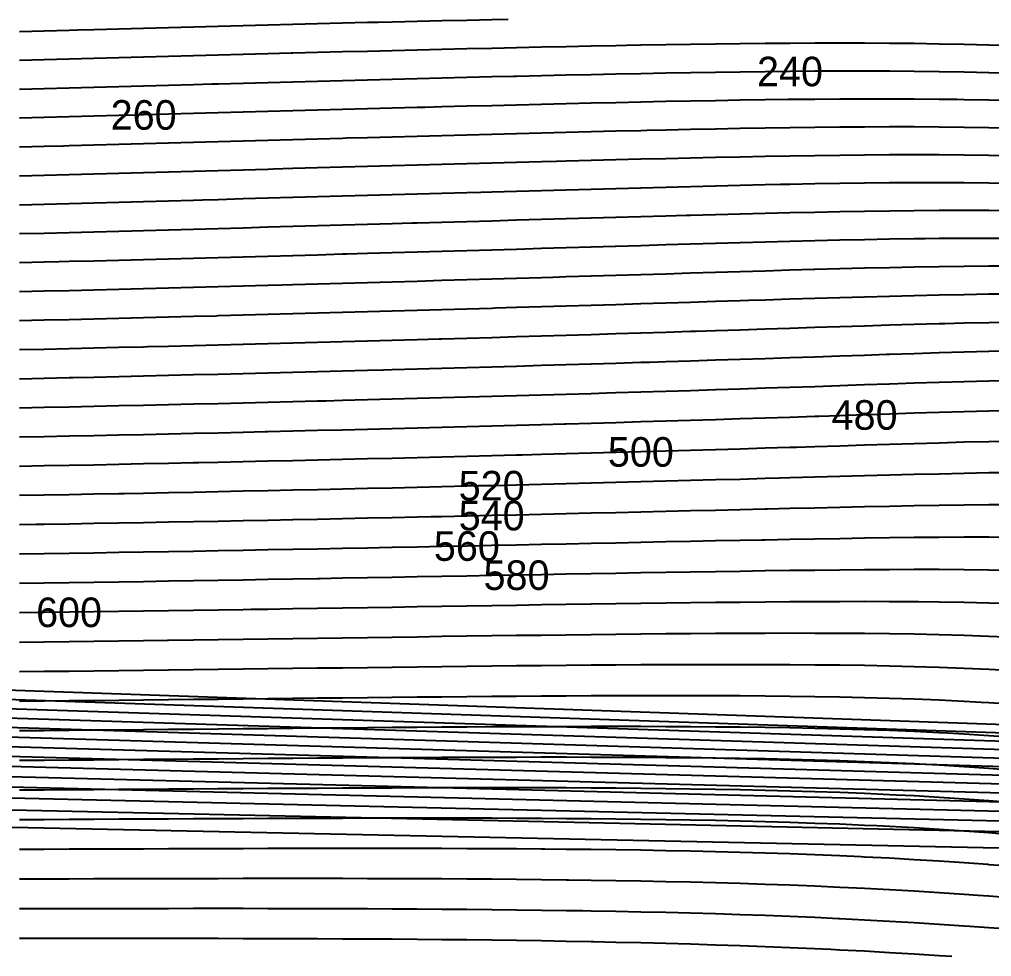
# Model space of a CAD drawing. Header units: metres. Extents: x 3386 to 5486, y 31 to 113.
# Drawn here: x 4493.9 to 4576.1, y 32.7 to 111.9 of the extents above; entities that cross this region are included whole.
import ezdxf
from ezdxf.enums import TextEntityAlignment as Align

# ---------------------------------------------------------------- set-up
doc = ezdxf.new("R2010")
doc.units = ezdxf.units.M
for name, color, linetype in [('Vs_200', 7, 'Continuous'), ('Vs_220', 7, 'Continuous'), ('Vs_240', 7, 'Continuous'), ('Vs_260', 7, 'Continuous'), ('Vs_280', 7, 'Continuous'), ('Vs_300', 7, 'Continuous'), ('Vs_320', 7, 'Continuous'), ('Vs_340', 7, 'Continuous'), ('Vs_360', 7, 'Continuous'), ('Vs_380', 7, 'Continuous'), ('Vs_400', 7, 'Continuous'), ('Vs_420', 7, 'Continuous'), ('Vs_440', 7, 'Continuous'), ('Vs_460', 7, 'Continuous'), ('Vs_480', 7, 'Continuous'), ('Vs_500', 7, 'Continuous'), ('Vs_520', 7, 'Continuous'), ('Vs_540', 7, 'Continuous'), ('Vs_560', 7, 'Continuous'), ('Vs_580', 7, 'Continuous'), ('Vs_600', 7, 'Continuous'), ('Vs_620', 7, 'Continuous'), ('Vs_640', 7, 'Continuous'), ('Vs_660', 7, 'Continuous'), ('Vs_680', 7, 'Continuous'), ('Vs_700', 7, 'Continuous'), ('Vs_720', 7, 'Continuous'), ('Vs_740', 7, 'Continuous'), ('Vs_760', 7, 'Continuous'), ('Vs_780', 7, 'Continuous'), ('Vs_800', 7, 'Continuous'), ('Vs_820', 7, 'Continuous'), ('Vs_840', 7, 'Continuous'), ('Vs_860', 7, 'Continuous'), ('Vs_880', 7, 'Continuous'), ('Vs_900', 7, 'Continuous'), ('Vs_920', 7, 'Continuous'), ('Vs_940', 7, 'Continuous'), ('Vs_960', 7, 'Continuous')]:
    doc.layers.add(name, color=color, linetype=linetype)

msp = doc.modelspace()

# ---------------------------------------------------------------- linework, layer by layer
at = {"layer": 'Vs_200'}
msp.add_lwpolyline([(4535.201, 111.948), (4533.801, 111.918), (4531.7, 111.872), (4529.599, 111.825), (4527.498, 111.776), (4525.397, 111.727), (4524.214, 111.698), (4523.296, 111.676), (4521.195, 111.625), (4519.093, 111.573), (4516.992, 111.521), (4514.891, 111.468), (4512.79, 111.414), (4510.689, 111.36), (4508.588, 111.305), (4506.487, 111.25), (4504.386, 111.194), (4502.285, 111.139), (4500.184, 111.082), (4498.811, 111.045), (4498.082, 111.026), (4495.981, 110.969), (4493.88, 110.911)], dxfattribs=at)
at = {"layer": 'Vs_220'}
msp.add_lwpolyline([(4577.189, 109.739), (4575.823, 109.78), (4573.722, 109.831), (4571.621, 109.871), (4569.52, 109.9), (4567.419, 109.92), (4565.318, 109.931), (4563.217, 109.934), (4561.116, 109.93), (4559.014, 109.919), (4556.913, 109.904), (4554.812, 109.883), (4552.711, 109.858), (4550.61, 109.829), (4548.509, 109.796), (4546.408, 109.761), (4545.185, 109.739), (4544.307, 109.723), (4542.206, 109.682), (4540.105, 109.64), (4538.003, 109.595), (4535.902, 109.55), (4533.801, 109.502), (4531.7, 109.454), (4529.599, 109.404), (4527.498, 109.353), (4525.397, 109.302), (4523.296, 109.25), (4521.195, 109.197), (4519.093, 109.143), (4516.992, 109.089), (4516.845, 109.085), (4514.891, 109.035), (4512.79, 108.98), (4510.689, 108.925), (4508.588, 108.869), (4506.487, 108.813), (4504.386, 108.757), (4502.285, 108.7), (4500.184, 108.643), (4498.082, 108.586), (4495.981, 108.528), (4493.88, 108.47)], dxfattribs=at)
at = {"layer": 'Vs_240'}
msp.add_lwpolyline([(4577.924, 107.386), (4575.823, 107.447), (4573.722, 107.494), (4571.621, 107.529), (4569.52, 107.553), (4567.419, 107.568), (4565.318, 107.573), (4563.217, 107.571), (4561.116, 107.561), (4559.014, 107.546), (4556.913, 107.525), (4554.812, 107.499), (4552.711, 107.469), (4550.61, 107.436), (4548.509, 107.399), (4546.408, 107.36), (4544.307, 107.318), (4542.206, 107.274), (4540.105, 107.228), (4538.003, 107.181), (4535.902, 107.132), (4535.634, 107.126), (4533.801, 107.082), (4531.7, 107.031), (4529.599, 106.979), (4527.498, 106.927), (4525.397, 106.873), (4523.296, 106.819), (4521.195, 106.765), (4519.093, 106.71), (4516.992, 106.655), (4514.891, 106.599), (4512.79, 106.543), (4510.689, 106.487), (4510.139, 106.472), (4508.588, 106.431), (4506.487, 106.374), (4504.386, 106.317), (4502.285, 106.26), (4500.184, 106.203), (4498.082, 106.145), (4495.981, 106.087), (4493.88, 106.029)], dxfattribs=at)
at = {"layer": 'Vs_260'}
msp.add_lwpolyline([(4577.924, 105.058), (4575.823, 105.115), (4573.722, 105.157), (4573.127, 105.166), (4571.621, 105.187), (4569.52, 105.206), (4567.419, 105.214), (4565.318, 105.213), (4563.217, 105.204), (4561.116, 105.189), (4559.014, 105.168), (4558.862, 105.166), (4556.913, 105.141), (4554.812, 105.11), (4552.711, 105.076), (4550.61, 105.038), (4548.509, 104.997), (4546.408, 104.953), (4544.307, 104.908), (4542.206, 104.86), (4540.105, 104.811), (4538.003, 104.761), (4535.902, 104.71), (4533.801, 104.657), (4531.7, 104.604), (4529.599, 104.55), (4528.139, 104.513), (4527.498, 104.496), (4525.397, 104.441), (4523.296, 104.386), (4521.195, 104.33), (4519.093, 104.274), (4516.992, 104.217), (4514.891, 104.161), (4512.79, 104.104), (4510.689, 104.047), (4508.588, 103.99), (4506.487, 103.933), (4504.386, 103.876), (4503.788, 103.859), (4502.285, 103.818), (4500.184, 103.761), (4498.082, 103.703), (4495.981, 103.645), (4493.88, 103.587)], dxfattribs=at)
at = {"layer": 'Vs_280'}
msp.add_lwpolyline([(4577.924, 102.731), (4575.823, 102.784), (4573.722, 102.82), (4571.621, 102.844), (4569.52, 102.855), (4567.419, 102.857), (4565.318, 102.849), (4563.217, 102.834), (4561.116, 102.812), (4559.014, 102.785), (4556.913, 102.752), (4554.812, 102.716), (4552.711, 102.676), (4550.61, 102.634), (4548.509, 102.588), (4546.926, 102.553), (4546.408, 102.541), (4544.307, 102.492), (4542.206, 102.441), (4540.105, 102.389), (4538.003, 102.336), (4535.902, 102.282), (4533.801, 102.228), (4531.7, 102.173), (4529.599, 102.117), (4527.498, 102.061), (4525.397, 102.004), (4523.296, 101.948), (4521.518, 101.899), (4521.195, 101.891), (4519.093, 101.834), (4516.992, 101.776), (4514.891, 101.719), (4512.79, 101.662), (4510.689, 101.604), (4508.588, 101.547), (4506.487, 101.49), (4504.386, 101.432), (4502.285, 101.375), (4500.184, 101.317), (4498.082, 101.259), (4497.599, 101.246), (4495.981, 101.202), (4493.88, 101.144)], dxfattribs=at)
at = {"layer": 'Vs_300'}
msp.add_lwpolyline([(4577.924, 100.406), (4575.823, 100.452), (4573.722, 100.482), (4571.621, 100.498), (4569.52, 100.501), (4567.419, 100.495), (4565.318, 100.48), (4563.217, 100.457), (4561.116, 100.429), (4559.014, 100.395), (4556.913, 100.357), (4554.812, 100.315), (4552.711, 100.27), (4550.61, 100.223), (4548.509, 100.173), (4546.408, 100.122), (4544.307, 100.07), (4542.206, 100.016), (4540.105, 99.961), (4539.291, 99.94), (4538.003, 99.906), (4535.902, 99.849), (4533.801, 99.793), (4531.7, 99.736), (4529.599, 99.678), (4527.498, 99.621), (4525.397, 99.563), (4523.296, 99.505), (4521.195, 99.448), (4519.093, 99.39), (4516.992, 99.332), (4515.337, 99.286), (4514.891, 99.274), (4512.79, 99.216), (4510.689, 99.159), (4508.588, 99.101), (4506.487, 99.044), (4504.386, 98.986), (4502.285, 98.929), (4500.184, 98.872), (4498.082, 98.815), (4495.981, 98.757), (4493.88, 98.7)], dxfattribs=at)
at = {"layer": 'Vs_320'}
msp.add_lwpolyline([(4577.924, 98.081), (4575.823, 98.119), (4573.722, 98.14), (4571.621, 98.147), (4569.52, 98.142), (4567.419, 98.127), (4565.318, 98.103), (4563.217, 98.073), (4561.116, 98.037), (4559.014, 97.997), (4558.201, 97.98), (4556.913, 97.953), (4554.812, 97.906), (4552.711, 97.856), (4550.61, 97.804), (4548.509, 97.751), (4546.408, 97.696), (4544.307, 97.64), (4542.206, 97.583), (4540.105, 97.526), (4538.003, 97.468), (4535.902, 97.41), (4533.801, 97.352), (4532.897, 97.327), (4531.7, 97.293), (4529.599, 97.235), (4527.498, 97.176), (4525.397, 97.117), (4523.296, 97.059), (4521.195, 97), (4519.093, 96.942), (4516.992, 96.884), (4514.891, 96.825), (4512.79, 96.768), (4510.689, 96.71), (4509.35, 96.673), (4508.588, 96.653), (4506.487, 96.595), (4504.386, 96.538), (4502.285, 96.481), (4500.184, 96.425), (4498.082, 96.368), (4495.981, 96.312), (4493.88, 96.255)], dxfattribs=at)
at = {"layer": 'Vs_340'}
msp.add_lwpolyline([(4577.924, 95.755), (4575.823, 95.783), (4573.722, 95.794), (4571.621, 95.79), (4569.52, 95.774), (4567.419, 95.749), (4565.318, 95.717), (4563.217, 95.679), (4561.116, 95.636), (4559.014, 95.589), (4556.913, 95.539), (4554.812, 95.487), (4552.711, 95.432), (4550.61, 95.376), (4550.256, 95.367), (4548.509, 95.319), (4546.408, 95.261), (4544.307, 95.202), (4542.206, 95.143), (4540.105, 95.084), (4538.003, 95.024), (4535.902, 94.964), (4533.801, 94.904), (4531.7, 94.845), (4529.599, 94.785), (4527.498, 94.725), (4527.082, 94.714), (4525.397, 94.666), (4523.296, 94.607), (4521.195, 94.548), (4519.093, 94.489), (4516.992, 94.431), (4514.891, 94.373), (4512.79, 94.315), (4510.689, 94.258), (4508.588, 94.201), (4506.487, 94.144), (4504.386, 94.087), (4503.378, 94.06), (4502.285, 94.031), (4500.184, 93.975), (4498.082, 93.919), (4495.981, 93.864), (4493.88, 93.809)], dxfattribs=at)
at = {"layer": 'Vs_360'}
msp.add_lwpolyline([(4577.924, 93.426), (4575.823, 93.44), (4573.722, 93.438), (4571.621, 93.422), (4570.437, 93.407), (4569.52, 93.395), (4567.419, 93.361), (4565.318, 93.319), (4563.217, 93.273), (4561.116, 93.223), (4559.014, 93.17), (4556.913, 93.114), (4554.812, 93.057), (4552.711, 92.998), (4550.61, 92.938), (4548.509, 92.878), (4546.408, 92.817), (4544.307, 92.756), (4544.229, 92.754), (4542.206, 92.695), (4540.105, 92.633), (4538.003, 92.572), (4535.902, 92.511), (4533.801, 92.45), (4531.7, 92.389), (4529.599, 92.329), (4527.498, 92.269), (4525.397, 92.209), (4523.296, 92.15), (4521.537, 92.101), (4521.195, 92.091), (4519.093, 92.032), (4516.992, 91.974), (4514.891, 91.916), (4512.79, 91.859), (4510.689, 91.802), (4508.588, 91.745), (4506.487, 91.689), (4504.386, 91.634), (4502.285, 91.578), (4500.184, 91.523), (4498.082, 91.469), (4497.247, 91.447), (4495.981, 91.415), (4493.88, 91.361)], dxfattribs=at)
at = {"layer": 'Vs_380'}
msp.add_lwpolyline([(4577.924, 91.086), (4575.823, 91.085), (4573.722, 91.068), (4571.621, 91.039), (4569.52, 91.001), (4567.419, 90.957), (4565.318, 90.907), (4563.217, 90.853), (4561.116, 90.796), (4561.042, 90.794), (4559.014, 90.737), (4556.913, 90.676), (4554.812, 90.615), (4552.711, 90.552), (4550.61, 90.489), (4548.509, 90.426), (4546.408, 90.363), (4544.307, 90.3), (4542.206, 90.237), (4540.105, 90.174), (4538.974, 90.141), (4538.003, 90.112), (4535.902, 90.05), (4533.801, 89.988), (4531.7, 89.927), (4529.599, 89.866), (4527.498, 89.806), (4525.397, 89.747), (4523.296, 89.687), (4521.195, 89.629), (4519.093, 89.57), (4516.992, 89.513), (4516.067, 89.487), (4514.891, 89.455), (4512.79, 89.399), (4510.689, 89.342), (4508.588, 89.287), (4506.487, 89.232), (4504.386, 89.177), (4502.285, 89.123), (4500.184, 89.069), (4498.082, 89.016), (4495.981, 88.963), (4493.88, 88.911)], dxfattribs=at)
at = {"layer": 'Vs_400'}
msp.add_lwpolyline([(4577.924, 88.727), (4575.823, 88.71), (4573.722, 88.678), (4571.621, 88.637), (4569.52, 88.588), (4567.419, 88.534), (4565.318, 88.476), (4563.217, 88.415), (4561.116, 88.352), (4559.014, 88.288), (4556.913, 88.224), (4555.538, 88.181), (4554.812, 88.158), (4552.711, 88.093), (4550.61, 88.028), (4548.509, 87.962), (4546.408, 87.898), (4544.307, 87.833), (4542.206, 87.769), (4540.105, 87.706), (4538.003, 87.643), (4535.902, 87.581), (4534.095, 87.528), (4533.801, 87.519), (4531.7, 87.458), (4529.599, 87.397), (4527.498, 87.337), (4525.397, 87.278), (4523.296, 87.219), (4521.195, 87.161), (4519.093, 87.103), (4516.992, 87.046), (4514.891, 86.99), (4512.79, 86.934), (4510.689, 86.879), (4510.512, 86.874), (4508.588, 86.824), (4506.487, 86.77), (4504.386, 86.717), (4502.285, 86.664), (4500.184, 86.612), (4498.082, 86.56), (4495.981, 86.509), (4493.88, 86.459)], dxfattribs=at)
at = {"layer": 'Vs_420'}
msp.add_lwpolyline([(4577.924, 86.338), (4575.823, 86.305), (4573.722, 86.261), (4572.112, 86.221), (4571.621, 86.209), (4569.52, 86.15), (4567.419, 86.088), (4565.318, 86.023), (4563.217, 85.957), (4561.116, 85.89), (4559.014, 85.822), (4556.913, 85.754), (4554.812, 85.687), (4552.711, 85.619), (4551.091, 85.568), (4550.61, 85.553), (4548.509, 85.486), (4546.408, 85.421), (4544.307, 85.356), (4542.206, 85.291), (4540.105, 85.228), (4538.003, 85.165), (4535.902, 85.103), (4533.801, 85.042), (4531.7, 84.981), (4529.599, 84.921), (4529.372, 84.915), (4527.498, 84.862), (4525.397, 84.803), (4523.296, 84.745), (4521.195, 84.688), (4519.093, 84.631), (4516.992, 84.575), (4514.891, 84.52), (4512.79, 84.465), (4510.689, 84.411), (4508.588, 84.358), (4506.487, 84.305), (4504.702, 84.261), (4504.386, 84.253), (4502.285, 84.202), (4500.184, 84.152), (4498.082, 84.102), (4495.981, 84.053), (4493.88, 84.004)], dxfattribs=at)
at = {"layer": 'Vs_440'}
msp.add_lwpolyline([(4577.924, 83.906), (4575.823, 83.863), (4573.722, 83.809), (4571.621, 83.749), (4569.52, 83.684), (4567.419, 83.616), (4567.176, 83.608), (4565.318, 83.547), (4563.217, 83.477), (4561.116, 83.406), (4559.014, 83.337), (4556.913, 83.267), (4554.812, 83.198), (4552.711, 83.13), (4550.61, 83.063), (4548.509, 82.997), (4547.162, 82.955), (4546.408, 82.931), (4544.307, 82.867), (4542.206, 82.803), (4540.105, 82.74), (4538.003, 82.678), (4535.902, 82.616), (4533.801, 82.556), (4531.7, 82.496), (4529.599, 82.437), (4527.498, 82.379), (4525.397, 82.322), (4524.647, 82.302), (4523.296, 82.265), (4521.195, 82.209), (4519.093, 82.154), (4516.992, 82.099), (4514.891, 82.045), (4512.79, 81.992), (4510.689, 81.94), (4508.588, 81.888), (4506.487, 81.837), (4504.386, 81.787), (4502.285, 81.737), (4500.184, 81.688), (4498.422, 81.648), (4498.082, 81.641), (4495.981, 81.593), (4493.88, 81.547)], dxfattribs=at)
at = {"layer": 'Vs_460'}
msp.add_lwpolyline([(4577.924, 81.424), (4575.823, 81.376), (4573.722, 81.317), (4571.621, 81.252), (4569.52, 81.184), (4567.419, 81.114), (4565.318, 81.043), (4563.913, 80.995), (4563.217, 80.971), (4561.116, 80.9), (4559.014, 80.83), (4556.913, 80.761), (4554.812, 80.693), (4552.711, 80.625), (4550.61, 80.559), (4548.509, 80.493), (4546.408, 80.429), (4544.307, 80.366), (4543.502, 80.342), (4542.206, 80.303), (4540.105, 80.242), (4538.003, 80.181), (4535.902, 80.121), (4533.801, 80.062), (4531.7, 80.004), (4529.599, 79.946), (4527.498, 79.89), (4525.397, 79.834), (4523.296, 79.779), (4521.195, 79.724), (4519.788, 79.688), (4519.093, 79.671), (4516.992, 79.618), (4514.891, 79.566), (4512.79, 79.514), (4510.689, 79.463), (4508.588, 79.413), (4506.487, 79.364), (4504.386, 79.316), (4502.285, 79.268), (4500.184, 79.222), (4498.082, 79.176), (4495.981, 79.131), (4493.88, 79.087)], dxfattribs=at)
at = {"layer": 'Vs_480'}
msp.add_lwpolyline([(4577.924, 78.886), (4575.823, 78.838), (4573.722, 78.78), (4571.621, 78.716), (4569.52, 78.648), (4567.419, 78.579), (4565.318, 78.509), (4563.217, 78.44), (4561.461, 78.382), (4561.116, 78.371), (4559.014, 78.302), (4556.913, 78.235), (4554.812, 78.169), (4552.711, 78.103), (4550.61, 78.039), (4548.509, 77.976), (4546.408, 77.914), (4544.307, 77.853), (4542.206, 77.792), (4540.105, 77.733), (4539.953, 77.729), (4538.003, 77.674), (4535.902, 77.617), (4533.801, 77.56), (4531.7, 77.503), (4529.599, 77.448), (4527.498, 77.393), (4525.397, 77.34), (4523.296, 77.286), (4521.195, 77.234), (4519.093, 77.182), (4516.992, 77.131), (4514.891, 77.081), (4514.652, 77.075), (4512.79, 77.032), (4510.689, 76.983), (4508.588, 76.935), (4506.487, 76.888), (4504.386, 76.841), (4502.285, 76.796), (4500.184, 76.751), (4498.082, 76.708), (4495.981, 76.665), (4493.88, 76.624)], dxfattribs=at)
at = {"layer": 'Vs_500'}
msp.add_lwpolyline([(4577.924, 76.287), (4575.823, 76.247), (4573.722, 76.195), (4571.621, 76.137), (4569.52, 76.075), (4567.419, 76.01), (4565.318, 75.946), (4563.217, 75.881), (4561.116, 75.816), (4559.565, 75.769), (4559.014, 75.752), (4556.913, 75.689), (4554.812, 75.626), (4552.711, 75.565), (4550.61, 75.504), (4548.509, 75.444), (4546.408, 75.385), (4544.307, 75.327), (4542.206, 75.27), (4540.105, 75.214), (4538.003, 75.158), (4536.381, 75.116), (4535.902, 75.103), (4533.801, 75.049), (4531.7, 74.995), (4529.599, 74.942), (4527.498, 74.89), (4525.397, 74.839), (4523.296, 74.788), (4521.195, 74.738), (4519.093, 74.688), (4516.992, 74.64), (4514.891, 74.592), (4512.79, 74.544), (4510.689, 74.498), (4509.061, 74.462), (4508.588, 74.452), (4506.487, 74.407), (4504.386, 74.363), (4502.285, 74.32), (4500.184, 74.278), (4498.082, 74.236), (4495.981, 74.196), (4493.88, 74.157)], dxfattribs=at)
at = {"layer": 'Vs_520'}
msp.add_lwpolyline([(4577.924, 73.629), (4575.823, 73.602), (4573.722, 73.563), (4571.621, 73.516), (4569.52, 73.464), (4567.419, 73.409), (4565.318, 73.352), (4563.217, 73.295), (4561.116, 73.237), (4559.014, 73.18), (4558.126, 73.156), (4556.913, 73.123), (4554.812, 73.066), (4552.711, 73.01), (4550.61, 72.954), (4548.509, 72.899), (4546.408, 72.844), (4544.307, 72.791), (4542.206, 72.737), (4540.105, 72.684), (4538.003, 72.632), (4535.902, 72.581), (4533.801, 72.53), (4532.67, 72.503), (4531.7, 72.479), (4529.599, 72.429), (4527.498, 72.38), (4525.397, 72.331), (4523.296, 72.283), (4521.195, 72.236), (4519.093, 72.189), (4516.992, 72.143), (4514.891, 72.097), (4512.79, 72.052), (4510.689, 72.008), (4508.588, 71.965), (4506.487, 71.922), (4504.386, 71.881), (4502.766, 71.849), (4502.285, 71.84), (4500.184, 71.8), (4498.082, 71.761), (4495.981, 71.724), (4493.88, 71.687)], dxfattribs=at)
at = {"layer": 'Vs_540'}
msp.add_lwpolyline([(4577.924, 70.916), (4575.823, 70.908), (4573.722, 70.886), (4571.621, 70.855), (4569.52, 70.817), (4567.419, 70.775), (4565.318, 70.73), (4563.217, 70.683), (4561.116, 70.636), (4559.014, 70.587), (4557.125, 70.543), (4556.913, 70.538), (4554.812, 70.488), (4552.711, 70.439), (4550.61, 70.389), (4548.509, 70.34), (4546.408, 70.291), (4544.307, 70.242), (4542.206, 70.194), (4540.105, 70.145), (4538.003, 70.097), (4535.902, 70.05), (4533.801, 70.003), (4531.7, 69.956), (4529.599, 69.909), (4528.692, 69.889), (4527.498, 69.863), (4525.397, 69.818), (4523.296, 69.773), (4521.195, 69.728), (4519.093, 69.684), (4516.992, 69.641), (4514.891, 69.598), (4512.79, 69.556), (4510.689, 69.514), (4508.588, 69.473), (4506.487, 69.433), (4504.386, 69.394), (4502.285, 69.356), (4500.184, 69.319), (4498.082, 69.282), (4495.981, 69.247), (4495.298, 69.236), (4493.88, 69.213)], dxfattribs=at)
at = {"layer": 'Vs_560'}
msp.add_lwpolyline([(4577.924, 68.155), (4575.823, 68.171), (4573.722, 68.17), (4571.621, 68.158), (4569.52, 68.138), (4567.419, 68.113), (4565.318, 68.082), (4563.217, 68.049), (4561.116, 68.012), (4559.014, 67.975), (4556.913, 67.935), (4556.629, 67.93), (4554.812, 67.895), (4552.711, 67.853), (4550.61, 67.811), (4548.509, 67.769), (4546.408, 67.726), (4544.307, 67.683), (4542.206, 67.64), (4540.105, 67.597), (4538.003, 67.554), (4535.902, 67.511), (4533.801, 67.468), (4531.7, 67.425), (4529.599, 67.382), (4527.498, 67.34), (4525.397, 67.298), (4524.297, 67.276), (4523.296, 67.257), (4521.195, 67.215), (4519.093, 67.174), (4516.992, 67.134), (4514.891, 67.094), (4512.79, 67.055), (4510.689, 67.016), (4508.588, 66.978), (4506.487, 66.941), (4504.386, 66.904), (4502.285, 66.868), (4500.184, 66.833), (4498.082, 66.8), (4495.981, 66.767), (4493.88, 66.736)], dxfattribs=at)
at = {"layer": 'Vs_580'}
msp.add_lwpolyline([(4577.924, 65.358), (4575.823, 65.399), (4573.722, 65.422), (4571.621, 65.433), (4569.52, 65.433), (4567.419, 65.426), (4565.318, 65.412), (4563.217, 65.393), (4561.116, 65.371), (4559.014, 65.345), (4556.913, 65.317), (4556.895, 65.317), (4554.812, 65.286), (4552.711, 65.254), (4550.61, 65.221), (4548.509, 65.186), (4546.408, 65.151), (4544.307, 65.114), (4542.206, 65.077), (4540.105, 65.04), (4538.003, 65.002), (4535.902, 64.964), (4533.801, 64.926), (4531.7, 64.888), (4529.599, 64.849), (4527.498, 64.811), (4525.397, 64.773), (4523.296, 64.735), (4521.195, 64.697), (4519.306, 64.663), (4519.093, 64.66), (4516.992, 64.622), (4514.891, 64.586), (4512.79, 64.549), (4510.689, 64.513), (4508.588, 64.478), (4506.487, 64.444), (4504.386, 64.41), (4502.285, 64.377), (4500.184, 64.344), (4498.082, 64.313), (4495.981, 64.283), (4493.88, 64.254)], dxfattribs=at)
at = {"layer": 'Vs_600'}
msp.add_lwpolyline([(4577.924, 62.535), (4575.823, 62.602), (4573.722, 62.651), (4571.621, 62.685), (4569.877, 62.704), (4569.52, 62.707), (4567.419, 62.72), (4565.318, 62.724), (4563.217, 62.722), (4561.116, 62.714), (4559.363, 62.704), (4559.014, 62.701), (4556.913, 62.685), (4554.812, 62.666), (4552.711, 62.644), (4550.61, 62.619), (4548.509, 62.593), (4546.408, 62.565), (4544.307, 62.536), (4542.206, 62.506), (4540.105, 62.475), (4538.003, 62.443), (4535.902, 62.41), (4533.801, 62.377), (4531.7, 62.344), (4529.599, 62.31), (4527.498, 62.276), (4525.397, 62.242), (4523.296, 62.208), (4521.195, 62.174), (4519.093, 62.14), (4516.992, 62.106), (4514.891, 62.073), (4513.468, 62.05), (4512.79, 62.04), (4510.689, 62.007), (4508.588, 61.975), (4506.487, 61.943), (4504.386, 61.912), (4502.285, 61.881), (4500.184, 61.852), (4498.082, 61.823), (4495.981, 61.795), (4493.88, 61.769)], dxfattribs=at)
at = {"layer": 'Vs_620'}
msp.add_lwpolyline([(4577.924, 59.698), (4575.823, 59.791), (4573.722, 59.865), (4571.621, 59.924), (4569.52, 59.968), (4567.419, 60), (4565.318, 60.023), (4563.217, 60.038), (4561.116, 60.045), (4559.014, 60.047), (4556.913, 60.043), (4554.812, 60.035), (4552.711, 60.024), (4550.61, 60.009), (4548.509, 59.992), (4546.408, 59.972), (4544.307, 59.951), (4542.206, 59.927), (4540.105, 59.903), (4538.003, 59.877), (4535.902, 59.85), (4533.801, 59.823), (4531.7, 59.794), (4529.599, 59.765), (4527.498, 59.736), (4525.397, 59.706), (4523.296, 59.676), (4521.195, 59.646), (4519.093, 59.616), (4516.992, 59.586), (4514.891, 59.556), (4512.79, 59.526), (4510.689, 59.496), (4508.588, 59.467), (4506.487, 59.438), (4506.411, 59.437), (4504.386, 59.41), (4502.285, 59.382), (4500.184, 59.355), (4498.082, 59.329), (4495.981, 59.304), (4493.88, 59.28)], dxfattribs=at)
at = {"layer": 'Vs_640'}
msp.add_lwpolyline([(4577.924, 56.862), (4575.823, 56.979), (4573.722, 57.076), (4571.621, 57.157), (4569.52, 57.222), (4567.419, 57.274), (4565.318, 57.315), (4563.217, 57.346), (4561.116, 57.368), (4559.014, 57.384), (4556.913, 57.393), (4554.812, 57.397), (4552.711, 57.396), (4550.61, 57.391), (4548.509, 57.383), (4546.408, 57.372), (4544.307, 57.358), (4542.206, 57.343), (4540.105, 57.325), (4538.003, 57.305), (4535.902, 57.285), (4533.801, 57.263), (4531.7, 57.24), (4529.599, 57.216), (4527.498, 57.191), (4525.397, 57.166), (4523.296, 57.14), (4521.195, 57.114), (4519.093, 57.088), (4516.992, 57.061), (4514.891, 57.035), (4512.79, 57.008), (4510.689, 56.982), (4508.588, 56.956), (4506.487, 56.93), (4504.386, 56.905), (4502.285, 56.88), (4500.184, 56.855), (4498.082, 56.832), (4497.381, 56.824), (4495.981, 56.809), (4493.88, 56.787)], dxfattribs=at)
at = {"layer": 'Vs_660'}
msp.add_lwpolyline([(4577.924, 54.036), (4575.823, 54.174), (4575.164, 54.211), (4573.722, 54.292), (4571.621, 54.392), (4569.52, 54.477), (4567.419, 54.547), (4565.318, 54.604), (4563.217, 54.65), (4561.116, 54.687), (4559.014, 54.716), (4556.913, 54.738), (4554.812, 54.753), (4552.711, 54.763), (4550.61, 54.768), (4548.509, 54.769), (4546.408, 54.766), (4544.307, 54.761), (4542.206, 54.752), (4540.105, 54.742), (4538.003, 54.729), (4535.902, 54.714), (4533.801, 54.698), (4531.7, 54.68), (4529.599, 54.662), (4527.498, 54.642), (4525.397, 54.621), (4523.296, 54.6), (4521.195, 54.578), (4519.093, 54.556), (4516.992, 54.533), (4514.891, 54.51), (4512.79, 54.487), (4510.689, 54.464), (4508.588, 54.441), (4506.487, 54.419), (4504.386, 54.396), (4502.285, 54.374), (4500.184, 54.352), (4498.082, 54.331), (4495.981, 54.311), (4493.88, 54.291)], dxfattribs=at)
at = {"layer": 'Vs_680'}
msp.add_lwpolyline([(4577.924, 51.233), (4575.823, 51.387), (4573.722, 51.521), (4572.335, 51.598), (4571.621, 51.637), (4569.52, 51.738), (4567.419, 51.823), (4565.318, 51.895), (4563.217, 51.955), (4561.116, 52.005), (4559.014, 52.046), (4556.913, 52.08), (4554.812, 52.106), (4552.711, 52.126), (4550.61, 52.141), (4548.509, 52.151), (4546.408, 52.157), (4544.307, 52.159), (4542.206, 52.158), (4540.105, 52.154), (4538.003, 52.148), (4535.902, 52.14), (4533.801, 52.129), (4531.7, 52.117), (4529.599, 52.104), (4527.498, 52.089), (4525.397, 52.073), (4523.296, 52.056), (4521.195, 52.039), (4519.093, 52.021), (4516.992, 52.002), (4514.891, 51.983), (4512.79, 51.963), (4510.689, 51.943), (4508.588, 51.924), (4506.487, 51.904), (4504.386, 51.884), (4502.285, 51.865), (4500.184, 51.846), (4498.082, 51.827), (4495.981, 51.809), (4493.88, 51.792)], dxfattribs=at)
at = {"layer": 'Vs_700'}
for points in [[(3386.6, 93.517), (4884.301, 41.726)], [(4577.924, 48.46), (4575.823, 48.623), (4573.722, 48.769), (4571.621, 48.897), (4569.974, 48.985), (4569.52, 49.009), (4567.419, 49.107), (4565.318, 49.191), (4563.217, 49.264), (4561.116, 49.325), (4559.014, 49.378), (4556.913, 49.422), (4554.812, 49.458), (4552.711, 49.488), (4550.61, 49.512), (4548.509, 49.53), (4546.408, 49.545), (4544.307, 49.555), (4542.206, 49.561), (4540.105, 49.564), (4538.003, 49.564), (4535.902, 49.562), (4533.801, 49.558), (4531.7, 49.551), (4529.599, 49.543), (4527.498, 49.533), (4525.397, 49.522), (4523.296, 49.51), (4521.195, 49.496), (4519.093, 49.482), (4516.992, 49.467), (4514.891, 49.452), (4512.79, 49.436), (4510.689, 49.42), (4508.588, 49.403), (4506.487, 49.387), (4504.386, 49.37), (4502.285, 49.353), (4500.184, 49.337), (4498.082, 49.321), (4495.981, 49.305), (4493.88, 49.289)]]:
    msp.add_lwpolyline(points, dxfattribs=at)
at = {"layer": 'Vs_720'}
for points in [[(3386.6, 91.76), (4891.051, 41.058)], [(4577.924, 45.72), (4575.823, 45.887), (4573.722, 46.038), (4571.621, 46.174), (4569.52, 46.294), (4567.997, 46.372), (4567.419, 46.401), (4565.318, 46.495), (4563.217, 46.578), (4561.116, 46.65), (4559.014, 46.712), (4556.913, 46.765), (4554.812, 46.811), (4552.711, 46.849), (4550.61, 46.882), (4548.509, 46.909), (4546.408, 46.931), (4544.307, 46.948), (4542.206, 46.962), (4540.105, 46.971), (4538.003, 46.978), (4535.902, 46.982), (4533.801, 46.983), (4531.7, 46.982), (4529.599, 46.979), (4527.498, 46.974), (4525.397, 46.968), (4523.296, 46.96), (4521.195, 46.951), (4519.093, 46.941), (4516.992, 46.93), (4514.891, 46.919), (4512.79, 46.906), (4510.689, 46.893), (4508.588, 46.88), (4506.487, 46.867), (4504.386, 46.853), (4502.285, 46.839), (4500.184, 46.825), (4498.082, 46.811), (4495.981, 46.798), (4493.88, 46.785)]]:
    msp.add_lwpolyline(points, dxfattribs=at)
at = {"layer": 'Vs_740'}
for points in [[(3386.6, 89.983), (4897.832, 40.411)], [(4576.722, 43.106), (4575.823, 43.176), (4573.722, 43.329), (4571.621, 43.468), (4569.52, 43.594), (4567.419, 43.708), (4566.361, 43.759), (4565.318, 43.809), (4563.217, 43.9), (4561.116, 43.98), (4559.014, 44.05), (4556.913, 44.112), (4554.812, 44.166), (4552.711, 44.213), (4550.61, 44.253), (4548.509, 44.287), (4546.408, 44.316), (4544.307, 44.341), (4542.206, 44.361), (4540.105, 44.377), (4538.003, 44.39), (4535.902, 44.4), (4533.801, 44.407), (4531.7, 44.411), (4531.03, 44.412), (4529.599, 44.414), (4527.498, 44.414), (4525.462, 44.412), (4525.397, 44.412), (4523.296, 44.409), (4521.195, 44.404), (4519.093, 44.398), (4516.992, 44.391), (4514.891, 44.383), (4512.79, 44.374), (4510.689, 44.365), (4508.588, 44.355), (4506.487, 44.344), (4504.386, 44.334), (4502.285, 44.323), (4500.184, 44.311), (4498.082, 44.3), (4495.981, 44.289), (4493.88, 44.278)]]:
    msp.add_lwpolyline(points, dxfattribs=at)
at = {"layer": 'Vs_760'}
for points in [[(3386.6, 88.178), (4904.663, 39.781)], [(4577.924, 40.326), (4575.823, 40.487), (4575.743, 40.492), (4573.722, 40.638), (4571.621, 40.779), (4569.52, 40.908), (4567.419, 41.026), (4565.318, 41.133), (4565.041, 41.146), (4563.217, 41.23), (4561.116, 41.316), (4559.014, 41.394), (4556.913, 41.463), (4554.812, 41.524), (4552.711, 41.578), (4550.61, 41.625), (4548.509, 41.667), (4546.408, 41.703), (4544.307, 41.734), (4542.206, 41.76), (4540.105, 41.783), (4538.306, 41.799), (4538.003, 41.802), (4535.902, 41.817), (4533.801, 41.83), (4531.7, 41.839), (4529.599, 41.846), (4527.498, 41.851), (4525.397, 41.854), (4523.296, 41.855), (4521.195, 41.855), (4519.093, 41.853), (4516.992, 41.85), (4514.891, 41.846), (4512.79, 41.841), (4510.689, 41.835), (4508.588, 41.828), (4506.487, 41.82), (4504.386, 41.812), (4502.285, 41.804), (4501.043, 41.799), (4500.184, 41.795), (4498.082, 41.787), (4495.981, 41.778), (4493.88, 41.769)]]:
    msp.add_lwpolyline(points, dxfattribs=at)
at = {"layer": 'Vs_780'}
for points in [[(3386.6, 86.315), (4911.549, 39.165)], [(4577.924, 37.656), (4575.823, 37.814), (4574.9, 37.879), (4573.722, 37.963), (4571.621, 38.104), (4569.52, 38.235), (4567.419, 38.356), (4565.318, 38.467), (4563.954, 38.533), (4563.217, 38.568), (4561.116, 38.66), (4559.014, 38.744), (4556.913, 38.819), (4554.812, 38.886), (4552.711, 38.947), (4550.61, 39.001), (4548.509, 39.048), (4546.408, 39.091), (4544.307, 39.128), (4542.206, 39.16), (4540.297, 39.186), (4540.105, 39.189), (4538.003, 39.213), (4535.902, 39.234), (4533.801, 39.251), (4531.7, 39.266), (4529.599, 39.278), (4527.498, 39.288), (4525.397, 39.295), (4523.296, 39.301), (4521.195, 39.305), (4519.093, 39.307), (4516.992, 39.308), (4514.891, 39.307), (4512.79, 39.305), (4510.689, 39.303), (4508.588, 39.299), (4506.487, 39.295), (4504.386, 39.29), (4502.285, 39.284), (4500.184, 39.278), (4498.082, 39.272), (4495.981, 39.265), (4493.88, 39.258)]]:
    msp.add_lwpolyline(points, dxfattribs=at)
at = {"layer": 'Vs_800'}
for points in [[(3386.6, 84.423), (4918.526, 38.566)], [(4577.924, 34.998), (4575.823, 35.153), (4574.218, 35.266), (4573.722, 35.301), (4571.621, 35.442), (4569.52, 35.574), (4567.419, 35.696), (4565.318, 35.81), (4563.217, 35.915), (4563.124, 35.92), (4561.116, 36.012), (4559.014, 36.1), (4556.913, 36.18), (4554.812, 36.253), (4552.711, 36.319), (4550.61, 36.379), (4548.509, 36.432), (4546.408, 36.48), (4544.307, 36.523), (4542.206, 36.561), (4541.476, 36.573), (4540.105, 36.595), (4538.003, 36.625), (4535.902, 36.651), (4533.801, 36.673), (4531.7, 36.693), (4529.599, 36.71), (4527.498, 36.724), (4525.397, 36.736), (4523.296, 36.746), (4521.195, 36.753), (4519.093, 36.759), (4516.992, 36.764), (4514.891, 36.767), (4512.79, 36.769), (4510.689, 36.769), (4508.588, 36.769), (4506.487, 36.768), (4504.386, 36.765), (4502.285, 36.763), (4500.184, 36.759), (4498.082, 36.755), (4495.981, 36.751), (4493.88, 36.746)]]:
    msp.add_lwpolyline(points, dxfattribs=at)
at = {"layer": 'Vs_820'}
for points in [[(3386.6, 82.464), (4925.607, 37.98)], [(4572.686, 32.719), (4571.621, 32.79), (4569.52, 32.922), (4567.419, 33.047), (4565.318, 33.163), (4563.217, 33.271), (4562.462, 33.307), (4561.116, 33.371), (4559.014, 33.463), (4556.913, 33.548), (4554.812, 33.625), (4552.711, 33.696), (4550.61, 33.761), (4548.509, 33.819), (4546.408, 33.872), (4544.307, 33.92), (4542.395, 33.96), (4542.206, 33.964), (4540.105, 34.002), (4538.003, 34.037), (4535.902, 34.068), (4533.801, 34.096), (4531.7, 34.12), (4529.599, 34.141), (4527.498, 34.16), (4525.397, 34.176), (4523.296, 34.19), (4521.195, 34.202), (4519.093, 34.211), (4516.992, 34.22), (4514.891, 34.226), (4512.79, 34.231), (4510.689, 34.235), (4508.588, 34.238), (4506.487, 34.24), (4504.386, 34.24), (4502.285, 34.24), (4500.184, 34.239), (4498.082, 34.238), (4495.981, 34.236), (4493.88, 34.233)]]:
    msp.add_lwpolyline(points, dxfattribs=at)
at = {"layer": 'Vs_840'}
msp.add_lwpolyline([(3386.6, 80.452), (4932.833, 37.408)], dxfattribs=at)
at = {"layer": 'Vs_860'}
msp.add_lwpolyline([(3386.6, 78.395), (4940.259, 36.851)], dxfattribs=at)
at = {"layer": 'Vs_880'}
msp.add_lwpolyline([(3386.6, 76.243), (4947.953, 36.301)], dxfattribs=at)
at = {"layer": 'Vs_900'}
msp.add_lwpolyline([(3386.6, 74.05), (4956.081, 35.759)], dxfattribs=at)
at = {"layer": 'Vs_920'}
msp.add_lwpolyline([(3386.6, 71.773), (4964.963, 35.207)], dxfattribs=at)
at = {"layer": 'Vs_940'}
msp.add_lwpolyline([(3386.6, 69.424), (4975.333, 34.536)], dxfattribs=at)
at = {"layer": 'Vs_960'}
msp.add_lwpolyline([(3386.6, 67.025), (4989.58, 33.187)], dxfattribs=at)

# ---------------------------------------------------------------- texts
at = {"layer": 'Vs_240'}
msp.add_text('240', height=2.5, dxfattribs=at).set_placement((4559.014, 107.546), align=Align.MIDDLE_CENTER)
at = {"layer": 'Vs_260'}
msp.add_text('260', height=2.5, dxfattribs=at).set_placement((4504.386, 103.876), align=Align.MIDDLE_CENTER)
at = {"layer": 'Vs_480'}
msp.add_text('480', height=2.5, dxfattribs=at).set_placement((4565.318, 78.509), align=Align.MIDDLE_CENTER)
at = {"layer": 'Vs_500'}
msp.add_text('500', height=2.5, dxfattribs=at).set_placement((4546.408, 75.385), align=Align.MIDDLE_CENTER)
at = {"layer": 'Vs_520'}
msp.add_text('520', height=2.5, dxfattribs=at).set_placement((4533.801, 72.53), align=Align.MIDDLE_CENTER)
at = {"layer": 'Vs_540'}
msp.add_text('540', height=2.5, dxfattribs=at).set_placement((4533.801, 70.003), align=Align.MIDDLE_CENTER)
at = {"layer": 'Vs_560'}
msp.add_text('560', height=2.5, dxfattribs=at).set_placement((4531.7, 67.425), align=Align.MIDDLE_CENTER)
at = {"layer": 'Vs_580'}
msp.add_text('580', height=2.5, dxfattribs=at).set_placement((4535.902, 64.964), align=Align.MIDDLE_CENTER)
at = {"layer": 'Vs_600'}
msp.add_text('600', height=2.5, dxfattribs=at).set_placement((4498.082, 61.823), align=Align.MIDDLE_CENTER)

doc.saveas('drawing.dxf')
